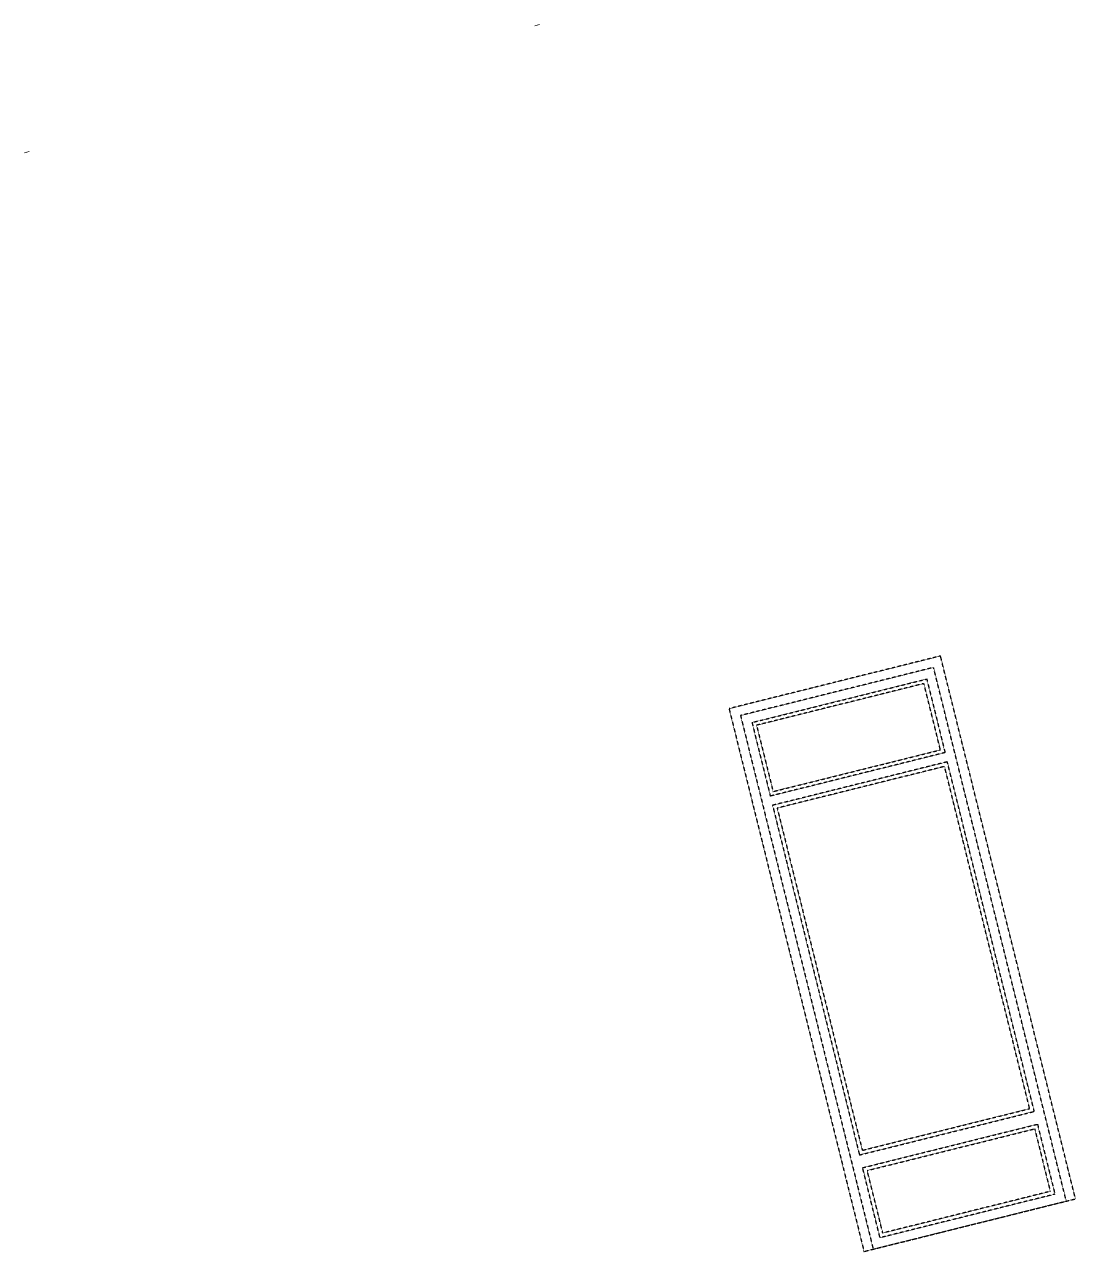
# Model space of a CAD drawing. Header units: inches. Extents: x 122939 to 389145, y 29603 to 574065.
# Drawn here: x 361509 to 367055, y 523008 to 529479 of the extents above; entities that cross this region are included whole.
import ezdxf

# ---------------------------------------------------------------- set-up
doc = ezdxf.new("R2010")
doc.units = ezdxf.units.IN
doc.header["$MEASUREMENT"] = 0
doc.linetypes.add('HIDDEN', pattern=[0.375, 0.25, -0.125])
doc.layers.add('A-WALL-TILE', color=8, linetype='Continuous', lineweight=9)

msp = doc.modelspace()

# ---------------------------------------------------------------- linework, layer by layer
at = {"color": 252, "linetype": 'HIDDEN', "ltscale": 0.5}
for p, q in [((365347.827, 525797.628, 0), (366270.061, 526027.078, 0)), ((366270.061, 526027.078, 0), (366366.696, 525638.671, 0)), ((365347.827, 525797.628, 0), (365444.462, 525409.22, 0)), ((366366.696, 525638.671, 0), (365444.462, 525409.22, 0))]:
    msp.add_line(p, q, dxfattribs=at)
at = {"color": 252, "linetype": 'HIDDEN', "ltscale": 0.5, "elevation": 0}
for points in [[(366342.79, 526148.222), (365226.811, 525870.568), (365939.053, 523007.84), (367055.032, 523285.494)], [(366255.472, 526002.826), (365372.08, 525783.039), (365459.051, 525433.473), (366342.444, 525653.259)], [(366378.997, 525590.207), (365456.305, 525360.643), (365915.038, 523516.852), (366837.729, 523746.416)], [(366364.236, 525565.668), (365480.844, 525345.882), (365929.798, 523541.39), (366813.191, 523761.177)], [(366946.373, 523309.741), (366023.681, 523080.177), (365931.761, 523449.634), (366854.453, 523679.198)], [(366921.834, 523324.502), (366038.442, 523104.715), (365956.3, 523434.873), (366839.692, 523654.66)]]:
    msp.add_lwpolyline(points, close=True, dxfattribs=at)
msp.add_lwpolyline([(366306.341, 526087.629), (365287.404, 525834.119), (365987.574, 523019.912), (367006.511, 523273.422), (366306.341, 526087.629), (365287.404, 525834.119), (365987.574, 523019.912)], dxfattribs=at)
at = {"layer": 'A-WALL-TILE'}
for p, q in [((364201.799, 529472.688, -0.005), (364226.059, 529478.724, -0.005)), ((361533.154, 528808.734, -0.005), (361508.894, 528802.698, -0.005))]:
    msp.add_line(p, q, dxfattribs=at)

doc.saveas('drawing.dxf')
